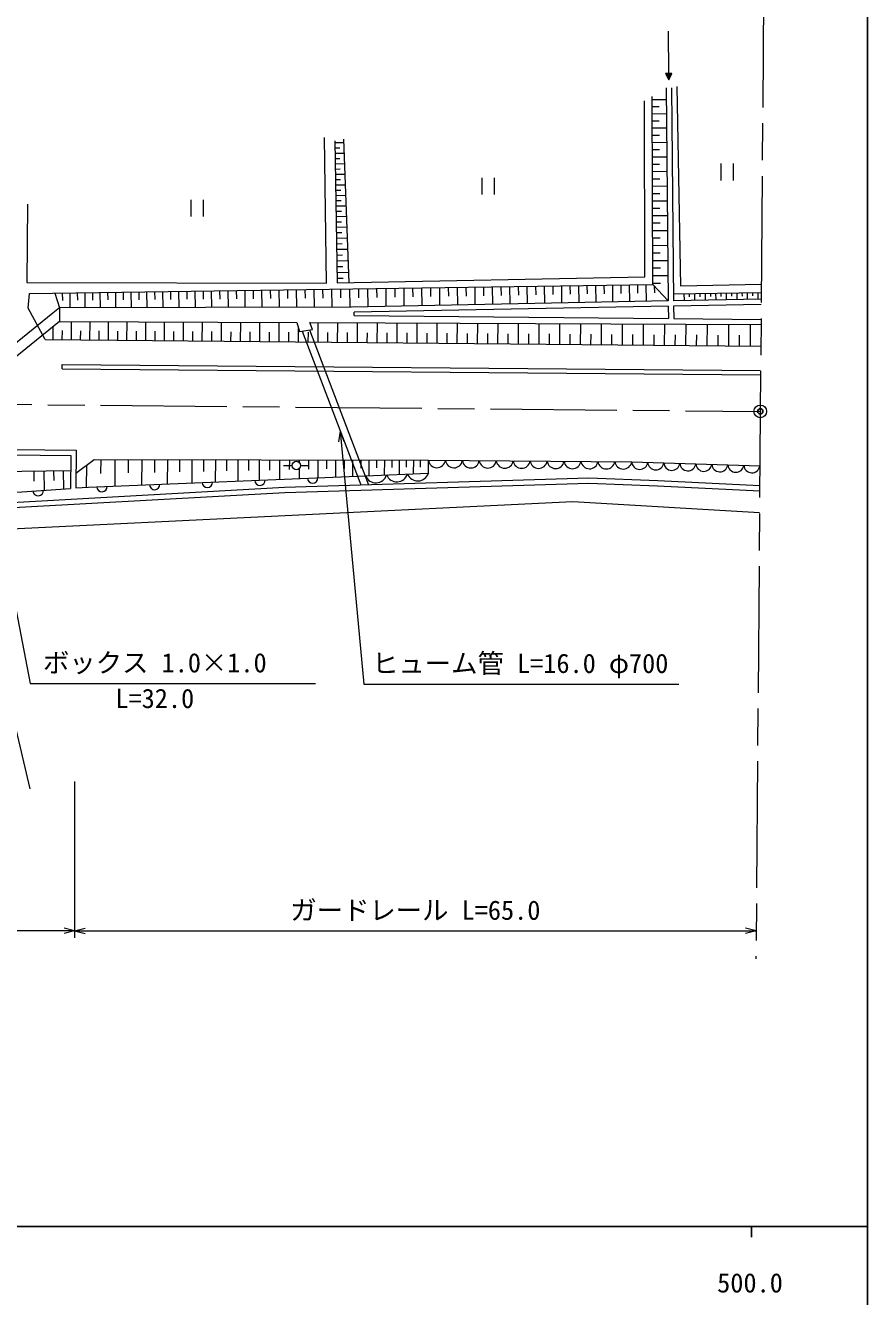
# Model space of a CAD drawing. Units: millimetres, scale not verified. Extents: x 40000 to 680000, y 20000 to 380000.
# Drawn here: x 499090 to 579000, y 198357 to 318906 of the extents above; entities that cross this region are included whole.
import ezdxf
from ezdxf.enums import TextEntityAlignment as Align

# ---------------------------------------------------------------- set-up
doc = ezdxf.new("R2010")
doc.units = ezdxf.units.MM
doc.header["$LTSCALE"] = 1000
doc.header["$PDMODE"] = 32
doc.header["$PDSIZE"] = 500
doc.linetypes.add('CHAIN', pattern=[18.5, 12, -1.5, 3.5, -1.5])
for name, color, linetype, lineweight in [('M-BGD', 7, 'Continuous', 13), ('M-BMK', 2, 'CHAIN', 13), ('M-BMK-SRVR', 3, 'Continuous', 13), ('M-STR-HTXT', 7, 'Continuous', 13), ('M-TTL-BAND', 7, 'Continuous', 25)]:
    doc.layers.add(name, color=color, linetype=linetype, lineweight=lineweight)
doc.layers.add('M-OTRS', color=6, linetype='Continuous')
doc.styles.add('ＭＳ ゴシック', font='')
doc.styles.get('ＭＳ ゴシック').set_extended_font_data('MS Gothic')

msp = doc.modelspace()

# ---------------------------------------------------------------- linework, layer by layer
at = {"layer": 'M-BGD'}
for p, q in [((560091, 318360), (560123, 314360)), ((560423, 314362), (559823, 314358)), ((559823, 314358), (560128, 313760)), ((559843, 314358), (559843, 314318)), ((559863, 314358), (559864, 314278)), ((559883, 314358), (559884, 314238)), ((559903, 314358), (559904, 314198)), ((559923, 314358), (559925, 314158)), ((559943, 314359), (559945, 314119)), ((559963, 314359), (559965, 314079)), ((559983, 314359), (559986, 314039)), ((560003, 314359), (560006, 313999)), ((560023, 314359), (560026, 313959)), ((560043, 314359), (560047, 313919)), ((560063, 314359), (560067, 313880)), ((560083, 314360), (560087, 313840)), ((560103, 314360), (560108, 313800)), ((560121, 314560), (560123, 314360)), ((560123, 314360), (560128, 313760)), ((560128, 313760), (560423, 314362)), ((560143, 314360), (560148, 313800)), ((560163, 314360), (560167, 313840)), ((560183, 314360), (560187, 313880)), ((560203, 314361), (560207, 313921)), ((560223, 314361), (560226, 313961)), ((560243, 314361), (560246, 314001)), ((560263, 314361), (560266, 314041)), ((560283, 314361), (560285, 314081)), ((560303, 314361), (560305, 314121)), ((560323, 314362), (560325, 314162)), ((560343, 314362), (560344, 314202)), ((560363, 314362), (560364, 314242)), ((560383, 314362), (560384, 314282)), ((560403, 314362), (560403, 314322)), ((559882, 312983), (560087, 292784)), ((560382, 312988), (560587, 292794)), ((561268, 294185), (560927, 313103)), ((557878, 295057), (557823, 311740)), ((558632, 294330), (558550, 312158)), ((558551, 311886), (559893, 311892)), ((558554, 311212), (559229, 311215)), ((558557, 310537), (559907, 310543)), ((558561, 309858), (559239, 309862)), ((558564, 309180), (559921, 309186)), ((527664, 294467), (527483, 308278)), ((528464, 307969), (528682, 294485)), ((528467, 307788), (529313, 307802)), ((529810, 294507), (529301, 308124)), ((558567, 308498), (559249, 308501)), ((558570, 307815), (559934, 307822)), ((528475, 307288), (528909, 307295)), ((528483, 306788), (529350, 306802)), ((528491, 306288), (528935, 306296)), ((558573, 307129), (559259, 307132)), ((558576, 306443), (559948, 306449)), ((528499, 305788), (529388, 305803)), ((528507, 305289), (528962, 305296)), ((558579, 305753), (559269, 305756)), ((558583, 305063), (559962, 305069)), ((565079, 305806), (565079, 304206)), ((566279, 304206), (566279, 305806)), ((528515, 304789), (529425, 304803)), ((528523, 304289), (528989, 304296)), ((528532, 303789), (529462, 303804)), ((542385, 304457), (542385, 302857)), ((543585, 302857), (543585, 304457)), ((558586, 304369), (559280, 304372)), ((528540, 303289), (529016, 303296)), ((528548, 302789), (529500, 302804)), ((558589, 303675), (559977, 303682)), ((558592, 302978), (559290, 302981)), ((499277, 301954), (499241, 294539)), ((514784, 302371), (514784, 300771)), ((515984, 300771), (515984, 302371)), ((528556, 302289), (529042, 302297)), ((528564, 301789), (529537, 301805)), ((558595, 302280), (559991, 302286)), ((558598, 301578), (559300, 301581)), ((528572, 301289), (529069, 301297)), ((528580, 300789), (529574, 300805)), ((528588, 300281), (529096, 300289)), ((558602, 300877), (560005, 300883)), ((558605, 300171), (559311, 300174)), ((528596, 299773), (529612, 299790)), ((528605, 299254), (529124, 299263)), ((558608, 299465), (560019, 299472)), ((528613, 298735), (529651, 298752)), ((528622, 298205), (529152, 298214)), ((558611, 298756), (559321, 298759)), ((558615, 298046), (560034, 298053)), ((528630, 297675), (529691, 297692)), ((528639, 297133), (529181, 297142)), ((528648, 296591), (529731, 296609)), ((558618, 297333), (559332, 297336)), ((558621, 296619), (560048, 296626)), ((528657, 296038), (529210, 296047)), ((528666, 295485), (529773, 295503)), ((558625, 295902), (559342, 295905)), ((499241, 294539), (527664, 294467)), ((499468, 293494), (558632, 294330)), ((528675, 294931), (529228, 294940)), ((528682, 294485), (557878, 295057)), ((545861, 294150), (545872, 293327)), ((546683, 294161), (546706, 292525)), ((547502, 294173), (547513, 293355)), ((548320, 294185), (548343, 292557)), ((549134, 294196), (549146, 293382)), ((549948, 294208), (549971, 292588)), ((550758, 294219), (550769, 293409)), ((551568, 294230), (551590, 292619)), ((552373, 294242), (552385, 293436)), ((553179, 294253), (553201, 292651)), ((553980, 294265), (553991, 293463)), ((554781, 294276), (554804, 292682)), ((555578, 294287), (555590, 293490)), ((556375, 294298), (556398, 292713)), ((557168, 294310), (557180, 293517)), ((557961, 294321), (557984, 292743)), ((558628, 295184), (560063, 295191)), ((558631, 294470), (559345, 294473)), ((558632, 294330), (560087, 292784)), ((558755, 294199), (558781, 293547)), ((568916, 294331), (561268, 294185)), ((499359, 292077), (499468, 293494)), ((501881, 293528), (502310, 292118)), ((502588, 293538), (502598, 292831)), ((503296, 293548), (503316, 292121)), ((504009, 293558), (504019, 292845)), ((504723, 293569), (504743, 292126)), ((505444, 293579), (505454, 292857)), ((506166, 293589), (506186, 292130)), ((506895, 293599), (506905, 292870)), ((507624, 293610), (507645, 292134)), ((508362, 293620), (508372, 292882)), ((509100, 293630), (509121, 292139)), ((509845, 293641), (509856, 292895)), ((510591, 293651), (510613, 292143)), ((511345, 293662), (511356, 292908)), ((512099, 293673), (512121, 292148)), ((512862, 293684), (512873, 292921)), ((513624, 293694), (513646, 292152)), ((514395, 293705), (514406, 292934)), ((515166, 293716), (515188, 292157)), ((515946, 293727), (515957, 292948)), ((516725, 293738), (516747, 292162)), ((517513, 293749), (517525, 292961)), ((518302, 293760), (518324, 292167)), ((519099, 293772), (519110, 292975)), ((519895, 293783), (519918, 292171)), ((520701, 293794), (520713, 292989)), ((521507, 293806), (521530, 292176)), ((522322, 293817), (522333, 293002)), ((523137, 293829), (523160, 292181)), ((523961, 293840), (523972, 293017)), ((524784, 293852), (524808, 292186)), ((525617, 293864), (525629, 293031)), ((526450, 293876), (526474, 292191)), ((527293, 293887), (527305, 293045)), ((528135, 293899), (528159, 292196)), ((528987, 293911), (528999, 293060)), ((529838, 293923), (529862, 292201)), ((530699, 293936), (530711, 293075)), ((531560, 293948), (531585, 292232)), ((532418, 293960), (532430, 293102)), ((533276, 293972), (533300, 292265)), ((534130, 293984), (534142, 293131)), ((534983, 293996), (535007, 292298)), ((535832, 294008), (535844, 293159)), ((536681, 294020), (536705, 292331)), ((537525, 294032), (537537, 293188)), ((538370, 294044), (538394, 292364)), ((539210, 294056), (539222, 293216)), ((540050, 294068), (540074, 292396)), ((540886, 294080), (540898, 293244)), ((541722, 294091), (541745, 292429)), ((542553, 294103), (542565, 293272)), ((543384, 294115), (543408, 292461)), ((544211, 294127), (544223, 293300)), ((545038, 294138), (545061, 292493)), ((560581, 293465), (568910, 293589)), ((568905, 292955), (560587, 292794)), ((561580, 293480), (561590, 292813)), ((562080, 293487), (562085, 293154)), ((562580, 293494), (562590, 292832)), ((563080, 293502), (563085, 293171)), ((563580, 293509), (563590, 292852)), ((564080, 293517), (564085, 293188)), ((564580, 293524), (564590, 292871)), ((565080, 293532), (565085, 293205)), ((565580, 293539), (565590, 292891)), ((566080, 293547), (566085, 293222)), ((566580, 293554), (566589, 292910)), ((567080, 293561), (567085, 293239)), ((567580, 293569), (567589, 292929)), ((568080, 293576), (568084, 293256)), ((568580, 293584), (568589, 292949)), ((500957, 289108), (499359, 292077)), ((502153, 291991), (501680, 291607)), ((502310, 292118), (502153, 291991)), ((530025, 292202), (502310, 292118)), ((502310, 292118), (502310, 290830)), ((560087, 292784), (530025, 292202)), ((560093, 292284), (530276, 291706)), ((560093, 292284), (560104, 291113)), ((568914, 292455), (560592, 292294)), ((560592, 292294), (560605, 291108)), ((502310, 290830), (474493, 268245)), ((501680, 291607), (474989, 269936)), ((502310, 290830), (524840, 290730)), ((503458, 289085), (503474, 290825)), ((505207, 289069), (505223, 290817)), ((506963, 289053), (506980, 290810)), ((508729, 289036), (508745, 290802)), ((510502, 289020), (510519, 290794)), ((512285, 289003), (512301, 290786)), ((514076, 288987), (514092, 290778)), ((515875, 288970), (515892, 290770)), ((517683, 288953), (517700, 290762)), ((519500, 288937), (519517, 290754)), ((521326, 288920), (521343, 290745)), ((523160, 288903), (523177, 290737)), ((524840, 290730), (525099, 289889)), ((526068, 290724), (568896, 290533)), ((526334, 290083), (526068, 290724)), ((526856, 288869), (526873, 290721)), ((528717, 288851), (528734, 290712)), ((530273, 291389), (530276, 291706)), ((530273, 291389), (560104, 291113)), ((530587, 288834), (530604, 290704)), ((532466, 288817), (532483, 290696)), ((534354, 288799), (534371, 290687)), ((536251, 288782), (536268, 290679)), ((538157, 288764), (538175, 290670)), ((540073, 288746), (540090, 290662)), ((541997, 288728), (542015, 290653)), ((543931, 288710), (543949, 290644)), ((545874, 288692), (545892, 290636)), ((547827, 288674), (547845, 290627)), ((549789, 288656), (549807, 290618)), ((551760, 288638), (551779, 290609)), ((553741, 288620), (553760, 290600)), ((555732, 288601), (555750, 290592)), ((557732, 288583), (557750, 290583)), ((559741, 288564), (559760, 290574)), ((560605, 291108), (568901, 291032)), ((561761, 288545), (561779, 290565)), ((563790, 288527), (563809, 290556)), ((565829, 288508), (565848, 290546)), ((567877, 288489), (567896, 290537)), ((501718, 289101), (501730, 290359)), ((502588, 289093), (502596, 289963)), ((504332, 289077), (504340, 289951)), ((506085, 289061), (506093, 289939)), ((507846, 289045), (507854, 289927)), ((509616, 289028), (509624, 289915)), ((511394, 289012), (511402, 289903)), ((513180, 288995), (513189, 289891)), ((514975, 288979), (514984, 289878)), ((516779, 288962), (516788, 289866)), ((518592, 288945), (518600, 289854)), ((520413, 288928), (520422, 289841)), ((522243, 288911), (522252, 289828)), ((524082, 288894), (524091, 289816)), ((525004, 288886), (525015, 290160)), ((525099, 289889), (526334, 290083)), ((525335, 289926), (530912, 275326)), ((525930, 288877), (525938, 289803)), ((526042, 290037), (531652, 275349)), ((527786, 288860), (527795, 289790)), ((529652, 288843), (529660, 289778)), ((531526, 288825), (531535, 289765)), ((533410, 288808), (533419, 289752)), ((535302, 288790), (535311, 289739)), ((537204, 288773), (537213, 289726)), ((539115, 288755), (539124, 289713)), ((541035, 288737), (541044, 289700)), ((542964, 288719), (542973, 289686)), ((544903, 288701), (544912, 289673)), ((546851, 288683), (546860, 289660)), ((548808, 288665), (548817, 289646)), ((550775, 288647), (550784, 289633)), ((552751, 288629), (552760, 289619)), ((554737, 288610), (554746, 289606)), ((556732, 288592), (556741, 289592)), ((558737, 288573), (558746, 289578)), ((560751, 288555), (560760, 289564)), ((562775, 288536), (562785, 289550)), ((564809, 288517), (564819, 289536)), ((566853, 288498), (566862, 289522)), ((500957, 289108), (568877, 288479)), ((502589, 286341), (502593, 286741)), ((502589, 286341), (568848, 285780)), ((502593, 286741), (568851, 286180)), ((503877, 276460), (505605, 277752)), ((505605, 277752), (537336, 277669)), ((506232, 277750), (506228, 276408)), ((507574, 277746), (507567, 275195)), ((508849, 277743), (508846, 276468)), ((510125, 277740), (510119, 275303)), ((511344, 277737), (511340, 276518)), ((512562, 277734), (512556, 275405)), ((513726, 277731), (513723, 276566)), ((514890, 277728), (514885, 275503)), ((516002, 277725), (515999, 276613)), ((517114, 277722), (517109, 275597)), ((518177, 277719), (518174, 276657)), ((519239, 277716), (519234, 275687)), ((520254, 277714), (520251, 276699)), ((521268, 277711), (521263, 275772)), ((522238, 277709), (522235, 276739)), ((523207, 277706), (523202, 275854)), ((524133, 277704), (524131, 276778)), ((525059, 277701), (525059, 277469)), ((525944, 277699), (525942, 276814)), ((526829, 277697), (526824, 276006)), ((527674, 277694), (527672, 276849)), ((528519, 277692), (528515, 276078)), ((529326, 277690), (529324, 276883)), ((530133, 277688), (530129, 276146)), ((530905, 277686), (530903, 276915)), ((531676, 277684), (531672, 276211)), ((532412, 277682), (532411, 276945)), ((533149, 277680), (533146, 276273)), ((533853, 277678), (533851, 276975)), ((534557, 277677), (534553, 276332)), ((535229, 277675), (535227, 277003)), ((535901, 277673), (535898, 276389)), ((536543, 277671), (536542, 277029)), ((537336, 276449), (537336, 277669)), ((491685, 276548), (503379, 276682)), ((499885, 276642), (499896, 275675)), ((500852, 276653), (500873, 274831)), ((501763, 276663), (501774, 275752)), ((502675, 276674), (502694, 274958)), ((504880, 277210), (504844, 275080)), ((524396, 277154), (523586, 277155)), ((525057, 276865), (525055, 275932)), ((525195, 277165), (525920, 277164)), ((531367, 276189), (537336, 276449)), ((492808, 274269), (503363, 275004)), ((493774, 270973), (551045, 273763)), ((551045, 273763), (568744, 272717)), ((499544, 246512), (493774, 270973))]:
    msp.add_line(p, q, dxfattribs=at)
for points in [[(474210, 278951), (503898, 278627), (503863, 275039)], [(474205, 278451), (503394, 278132), (503363, 275004)], [(537336, 277669), (556624, 277528), (568779, 277154)], [(503863, 275039), (505070, 275123), (531367, 276189)], [(485218, 271449), (492700, 273392), (523689, 275103), (552560, 275995), (559086, 275747), (568764, 275285)], [(485330, 270962), (492777, 272896), (523710, 274604), (552558, 275494), (559065, 275248), (568760, 274785)]]:
    msp.add_lwpolyline(points, dxfattribs=at)
msp.add_circle((524796, 277168), 400, dxfattribs=at)
for centre, radius, start, end in [((538140, 277775), 811, 187.46803, 351.69058), ((539748, 277763), 811, 187.46803, 351.69058), ((541355, 277751), 811, 187.46803, 351.69058), ((542962, 277739), 811, 187.46803, 351.69058), ((544570, 277728), 811, 187.46803, 351.69058), ((546177, 277716), 811, 187.46803, 351.69058), ((547784, 277704), 811, 187.46803, 351.69058), ((549392, 277692), 811, 187.46803, 351.69058), ((550999, 277680), 811, 187.46803, 351.69058), ((552606, 277669), 811, 187.46803, 351.69058), ((554214, 277657), 811, 187.46803, 351.69058), ((555821, 277645), 811, 187.46803, 351.69058), ((557385, 277567), 763, 182.95031, 353.52702), ((558905, 277520), 763, 182.95031, 353.52702), ((560424, 277474), 763, 182.95031, 353.52702), ((561944, 277427), 763, 182.95031, 353.52702), ((563463, 277380), 763, 182.95031, 353.52702), ((564982, 277333), 763, 182.95031, 353.52702), ((532346, 276591), 1058, 202.27874, 342.70632), ((534336, 276677), 1058, 202.27874, 342.70632), ((536326, 276764), 1058, 202.27874, 342.70632), ((566502, 277287), 763, 182.95031, 353.52702), ((568021, 277240), 763, 182.95031, 353.52702), ((506359, 275176), 500, 182.32171, 2.32171), ((511355, 275378), 500, 182.32171, 2.32171), ((516351, 275581), 500, 182.32171, 2.32171), ((521347, 275783), 500, 182.32171, 2.32171), ((526343, 275986), 500, 182.32171, 2.32171), ((500290, 274790), 500, 183.98687, 3.98687)]:
    msp.add_arc(centre, radius, start, end, dxfattribs=at)
at = {"layer": 'M-BMK'}
for p, q in [((569145, 323123), (568407, 230391)), ((487715, 283054), (568820, 282303))]:
    msp.add_line(p, q, dxfattribs=at)
at = {"layer": 'M-BMK-SRVR'}
msp.add_circle((568820, 282303), 600, dxfattribs=at)
at = {"layer": 'M-OTRS'}
msp.add_point((568820, 282303), dxfattribs=at)
at = {"layer": 'M-STR-HTXT'}
for p, q in [((494193, 284240), (499546, 256502)), ((528957, 280442), (528801, 279423)), ((528957, 280442), (531194, 256443)), ((528957, 280442), (529299, 279469)), ((499546, 256502), (526615, 256502)), ((531194, 256443), (561090, 256443)), ((503757, 247211), (503757, 232372)), ((503757, 233037), (474133, 233037)), ((503757, 233037), (502757, 233287)), ((503757, 233037), (502757, 232787)), ((503757, 233037), (504757, 233287)), ((503757, 233037), (568428, 233037)), ((503757, 233037), (504757, 232787)), ((568428, 233037), (567428, 233287)), ((568428, 233037), (567428, 232787))]:
    msp.add_line(p, q, dxfattribs=at)
at = {"layer": 'M-TTL-BAND'}
for p, q in [((579000, 20000), (579000, 370000)), ((40000, 205000), (579000, 205000)), ((568000, 205000), (568000, 204000))]:
    msp.add_line(p, q, dxfattribs=at)

# ---------------------------------------------------------------- texts
at = {"layer": 'M-STR-HTXT', "style": 'ＭＳ ゴシック'}
for s, p in [('ボックス 1.0×1.0', (511372, 257002)), ('ヒューム管 L=16.0 φ700', (546042, 256943)), ('ガードレール L=65.0', (536093, 233537))]:
    msp.add_text(s, height=1833, dxfattribs=at).set_placement(p, align=Align.BOTTOM_CENTER)
msp.add_text('L=32.0', height=1833, dxfattribs=at).set_placement((511367, 256002), align=Align.TOP_CENTER)
at = {"layer": 'M-TTL-BAND', "style": 'ＭＳ ゴシック'}
msp.add_text('500.0', height=1833, dxfattribs=at).set_placement((567844, 198195), align=Align.BOTTOM_CENTER)

doc.saveas('drawing.dxf')
